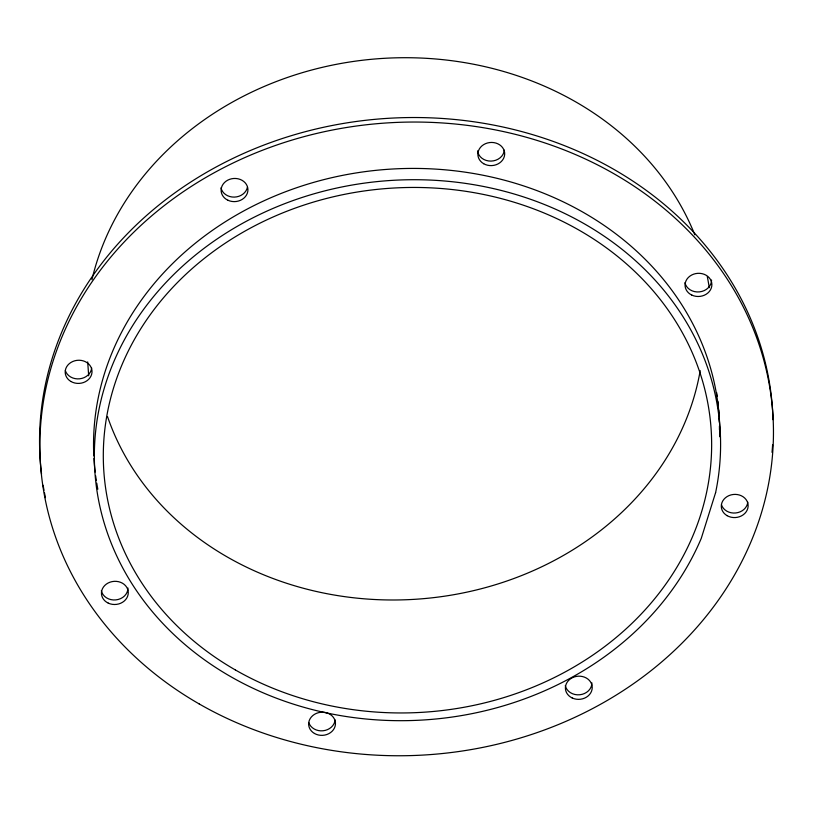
<?xml version="1.0" encoding="UTF-8"?>
<svg xmlns="http://www.w3.org/2000/svg" width="813" height="813" viewBox="0 0 813 813"><rect width="100%" height="100%" fill="white"/><g stroke="black" fill="none" stroke-linecap="round" stroke-linejoin="round"><path stroke-width="1.22" d="M87.692 361.897L88.688 375.809M93.81 455.92A313.33 270.251 -4.1 0 1 402.191 168.586A313.33 270.251 -4.1 0 1 719.759 436.744M97.834 489.213A313.33 270.251 -4.1 0 1 96.737 483.105M96.341 480.656A313.33 270.251 -4.1 0 1 95.619 475.737M95.151 472.028A313.33 270.251 -4.1 0 1 93.942 458.4M772.604 444.833A367.039 316.582 -4.1 0 1 772.025 452.343M45.457 497.678A367.039 316.582 -4.1 0 1 44.461 492.729M43.993 490.259A367.039 316.582 -4.1 0 1 43.14 485.29M41.544 474.111A367.039 316.582 -4.1 0 1 382.537 118.698A367.039 316.582 -4.1 0 1 773.021 419.671M719.241 418.604A313.33 270.251 -4.1 0 1 719.373 422.323M719.444 426.042A313.33 270.251 -4.1 0 1 719.454 429.752M716.66 392.628A313.33 270.251 -4.1 0 1 717.208 396.317M717.849 401.256A313.33 270.251 -4.1 0 1 718.255 404.965M718.702 409.925A313.33 270.251 -4.1 0 1 718.977 413.644M747.777 502.119A13.425 11.585 -4.1 0 1 735.694 512.973A13.425 11.585 -4.1 0 1 721.466 504.802M504.324 150.161A13.425 11.585 -4.1 0 1 491.072 161.096A13.425 11.585 -4.1 0 1 477.597 150.872M91.656 367.964A13.425 11.585 -4.1 0 1 79.572 378.817A13.425 11.585 -4.1 0 1 65.345 370.647M335.108 719.922A13.425 11.585 -4.1 0 1 323.025 730.775A13.425 11.585 -4.1 0 1 308.798 722.605M591.905 682.9A13.425 11.585 -4.1 0 1 579.781 694.759A13.425 11.585 -4.1 0 1 565.289 685.613M711.558 280.018A13.425 11.585 -4.1 0 1 699.434 291.887A13.425 11.585 -4.1 0 1 684.953 282.741M247.426 187.183A13.425 11.585 -4.1 0 1 234.317 197.102A13.425 11.585 -4.1 0 1 221.004 187.874M127.956 588.033A13.425 11.585 -4.1 0 1 115.832 599.903A13.425 11.585 -4.1 0 1 101.34 590.756M91.94 279.692A313.33 270.251 -4.1 0 1 378.421 58.709A313.33 270.251 -4.1 0 1 694.82 234.825M707.31 276.674A313.33 270.251 -4.1 0 1 709.241 287.67M700.196 370.626A304.377 262.528 -4.1 0 1 420.148 598.937A304.377 262.528 -4.1 0 1 107.489 416.5M715.613 492.607L701.273 538.348A313.33 270.251 -4.1 0 1 178.84 639.16A313.33 270.251 -4.1 0 1 318.889 192.437A313.33 270.251 -4.1 0 1 715.613 492.607M199.104 703.885A367.039 316.582 -4.1 0 0 772.35 456.865A367.039 316.582 -4.1 0 0 248.534 155.954A367.039 316.582 -4.1 0 0 199.104 703.885M727.127 515.676A13.425 11.585 -4.1 0 0 748.102 506.631A13.425 11.585 -4.1 0 0 728.936 495.625A13.425 11.585 -4.1 0 0 727.127 515.676M483.684 163.718A13.425 11.585 -4.1 0 0 504.649 154.683A13.425 11.585 -4.1 0 0 485.493 143.677A13.425 11.585 -4.1 0 0 483.684 163.718M71.005 381.521A13.425 11.585 -4.1 0 0 91.981 372.486A13.425 11.585 -4.1 0 0 72.814 361.48A13.425 11.585 -4.1 0 0 71.005 381.521M314.458 733.468A13.425 11.585 -4.1 0 0 335.434 724.434A13.425 11.585 -4.1 0 0 316.267 713.428A13.425 11.585 -4.1 0 0 314.458 733.468M572.21 697.981A13.425 11.585 -4.1 0 0 592.23 687.412A13.425 11.585 -4.1 0 0 571.986 677.91A13.425 11.585 -4.1 0 0 572.21 697.981M691.863 295.109A13.425 11.585 -4.1 0 0 711.883 284.54A13.425 11.585 -4.1 0 0 691.65 275.038A13.425 11.585 -4.1 0 0 691.863 295.109M227.914 200.242A13.425 11.585 -4.1 0 0 247.935 189.683A13.425 11.585 -4.1 0 0 227.701 180.181A13.425 11.585 -4.1 0 0 227.914 200.242M108.261 603.124A13.425 11.585 -4.1 0 0 128.281 592.555A13.425 11.585 -4.1 0 0 108.038 583.053A13.425 11.585 -4.1 0 0 108.261 603.124M235.353 669.942A304.377 262.528 -4.1 0 0 710.725 465.087A304.377 262.528 -4.1 0 0 276.339 215.567A304.377 262.528 -4.1 0 0 235.353 669.942"/></g></svg>
